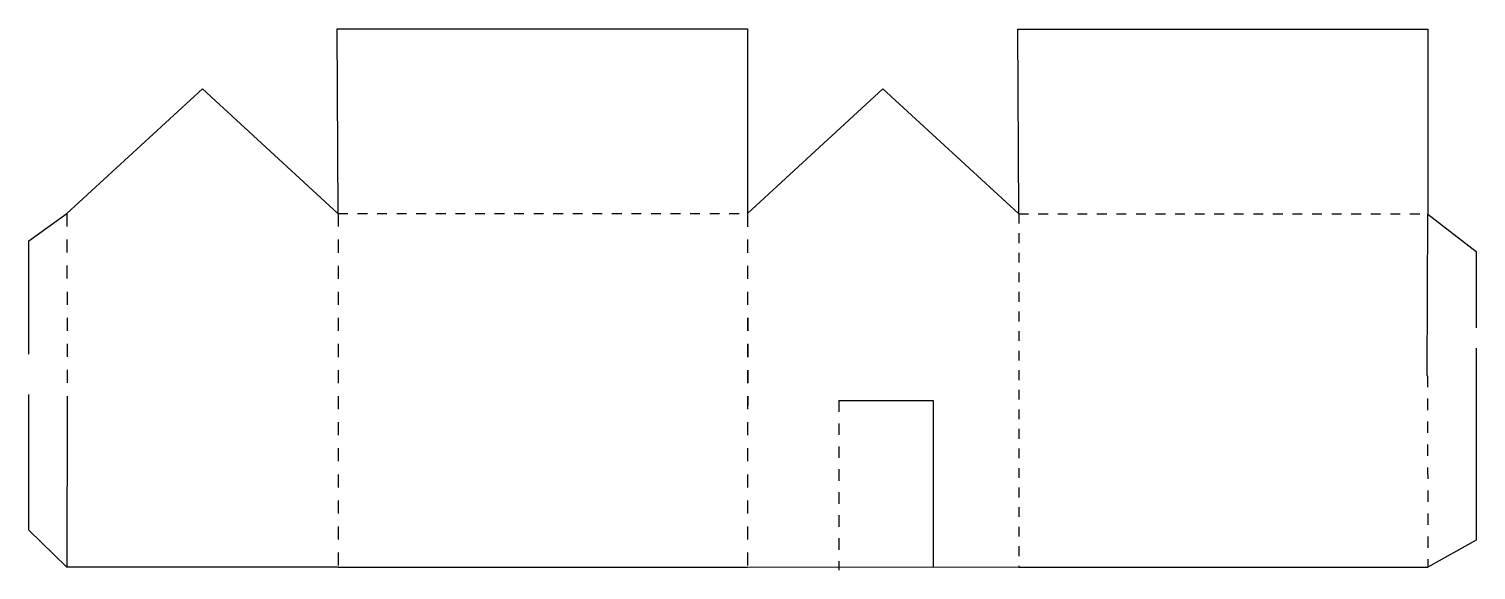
# Model space of a CAD drawing. Extents: x 6 to 273, y 109 to 209.
import ezdxf

# ---------------------------------------------------------------- set-up
doc = ezdxf.new("R2010")
doc.units = 0
doc.layers.add('Layer_1', color=7, linetype='CONTINUOUS')

msp = doc.modelspace()

# ---------------------------------------------------------------- linework, layer by layer
at = {"layer": 'Layer_1', "color": 7}
for points in [[(63.276349, 174.965001), (63.092974, 208.997021), (138.70399, 208.997021), (138.70399, 174.965001)], [(188.69855, 174.930684), (188.51518, 208.962705), (264.12619, 208.962705), (264.12619, 174.930684)], [(13.281783, 174.999317), (38.261906, 197.987469), (63.242026, 174.999317)], [(138.70399, 174.965001), (163.68411, 197.953154), (188.66423, 174.965001)], [(6.307657, 149.08239), (6.307657, 169.956494), (13.281783, 174.999317)], [(264.00804, 145.109329), (264.12619, 174.831828)], [(264.126186, 174.831828), (272.987423, 167.982631), (272.987423, 153.893473)], [(272.987423, 150.151556), (272.987423, 114.794301), (264.126186, 109.764432)], [(13.281783, 109.764432), (6.307657, 116.631248), (6.307657, 141.599151)], [(13.374814, 139.563444), (13.281794, 109.76443)], [(155.55086, 140.529999), (172.92338, 140.529999), (172.92338, 109.794)], [(63.276331, 109.79874), (13.281765, 109.76444)], [(63.276331, 109.79874), (138.70399, 109.79876)], [(188.69854, 109.76441), (138.70396, 109.73021)], [(188.69854, 109.76441), (264.12619, 109.76443)]]:
    msp.add_lwpolyline(points, dxfattribs=at)
for points in [[(13.2922, 174.9889), (13.2922, 174.9889), (13.2943, 174.0927), (13.2978, 172.5853)], [(63.2763, 174.965), (63.2763, 174.965), (63.9162, 174.965), (65.078, 174.965)], [(63.2763, 174.965), (63.2763, 174.965), (63.2763, 174.0969), (63.2763, 172.5611)], [(66.8808, 174.965), (67.4279, 174.965), (68.0306, 174.965), (68.6839, 174.965)], [(70.4868, 174.965), (71.0601, 174.965), (71.6616, 174.965), (72.2891, 174.965)], [(74.0907, 174.965), (74.6745, 174.965), (75.2761, 174.965), (75.8943, 174.965)], [(77.6968, 174.965), (78.2855, 174.965), (78.8866, 174.965), (79.4991, 174.965)], [(81.3015, 174.965), (81.8939, 174.965), (82.4953, 174.965), (83.1049, 174.965)], [(84.9071, 174.965), (85.5016, 174.965), (86.1026, 174.965), (86.7094, 174.965)], [(88.5115, 174.965), (89.1077, 174.965), (89.7085, 174.965), (90.3134, 174.965)], [(92.1154, 174.965), (92.7132, 174.965), (93.3142, 174.965), (93.9177, 174.965)], [(95.7205, 174.965), (96.3199, 174.965), (96.9211, 174.965), (97.5235, 174.965)], [(99.3263, 174.965), (99.9265, 174.965), (100.527, 174.965), (101.128, 174.965)], [(102.93, 174.965), (103.532, 174.965), (104.133, 174.965), (104.733, 174.965)], [(106.535, 174.965), (107.139, 174.965), (107.74, 174.965), (108.339, 174.965)], [(110.142, 174.965), (110.747, 174.965), (111.348, 174.965), (111.945, 174.965)], [(113.747, 174.965), (114.353, 174.965), (114.954, 174.965), (115.549, 174.965)], [(117.352, 174.965), (117.96, 174.965), (118.561, 174.965), (119.154, 174.965)], [(120.957, 174.965), (121.568, 174.965), (122.169, 174.965), (122.76, 174.965)], [(124.562, 174.965), (125.177, 174.965), (125.779, 174.965), (126.365, 174.965)], [(128.167, 174.965), (128.79, 174.965), (129.391, 174.965), (129.969, 174.965)], [(131.772, 174.965), (132.411, 174.965), (133.013, 174.965), (133.575, 174.965)], [(135.378, 174.965), (136.084, 174.965), (136.688, 174.965), (137.181, 174.965)], [(138.704, 174.965), (138.704, 174.965), (138.704, 174.0969), (138.704, 172.5611)], [(138.714, 174.9546), (138.714, 174.9546), (138.716, 174.0583), (138.72, 172.551)], [(188.699, 174.9307), (188.699, 174.9307), (189.338, 174.9307), (190.5, 174.9307)], [(188.699, 174.9307), (188.699, 174.9307), (188.699, 174.2873), (188.699, 173.1283)], [(192.303, 174.9307), (192.85, 174.9307), (193.453, 174.9307), (194.106, 174.9307)], [(195.909, 174.9307), (196.482, 174.9307), (197.084, 174.9307), (197.711, 174.9307)], [(199.513, 174.9307), (200.097, 174.9307), (200.698, 174.9307), (201.316, 174.9307)], [(203.119, 174.9307), (203.708, 174.9307), (204.309, 174.9307), (204.921, 174.9307)], [(206.724, 174.9307), (207.316, 174.9307), (207.918, 174.9307), (208.527, 174.9307)], [(210.329, 174.9307), (210.924, 174.9307), (211.525, 174.9307), (212.132, 174.9307)], [(213.934, 174.9307), (214.53, 174.9307), (215.131, 174.9307), (215.736, 174.9307)], [(217.538, 174.9307), (218.135, 174.9307), (218.736, 174.9307), (219.34, 174.9307)], [(221.143, 174.9307), (221.742, 174.9307), (222.343, 174.9307), (222.946, 174.9307)], [(224.749, 174.9307), (225.349, 174.9307), (225.949, 174.9307), (226.55, 174.9307)], [(228.353, 174.9307), (228.954, 174.9307), (229.555, 174.9307), (230.155, 174.9307)], [(231.958, 174.9307), (232.561, 174.9307), (233.162, 174.9307), (233.761, 174.9307)], [(235.564, 174.9307), (236.169, 174.9307), (236.77, 174.9307), (237.367, 174.9307)], [(239.169, 174.9307), (239.775, 174.9307), (240.376, 174.9307), (240.972, 174.9307)], [(242.774, 174.9307), (243.382, 174.9307), (243.983, 174.9307), (244.576, 174.9307)], [(246.379, 174.9307), (246.99, 174.9307), (247.592, 174.9307), (248.182, 174.9307)], [(249.984, 174.9307), (250.599, 174.9307), (251.201, 174.9307), (251.787, 174.9307)], [(253.59, 174.9307), (254.212, 174.9307), (254.813, 174.9307), (255.391, 174.9307)], [(257.194, 174.9307), (257.833, 174.9307), (258.435, 174.9307), (258.997, 174.9307)], [(260.801, 174.9307), (261.506, 174.9307), (262.111, 174.9307), (262.603, 174.9307)], [(188.699, 171.3266), (188.699, 170.7788), (188.699, 170.1761), (188.699, 169.5237)], [(13.3034, 170.1828), (13.3051, 169.4429), (13.307, 168.6373), (13.309, 167.7803)], [(63.2763, 170.1576), (63.2763, 169.4252), (63.2763, 168.6214), (63.2763, 167.7548)], [(138.704, 170.1576), (138.704, 169.4252), (138.704, 168.6214), (138.704, 167.7548)], [(138.726, 170.1485), (138.727, 169.4086), (138.729, 168.603), (138.731, 167.746)], [(13.3146, 165.3772), (13.3164, 164.5998), (13.3183, 163.796), (13.3202, 162.9738)], [(63.2763, 165.3505), (63.2763, 164.5827), (63.2763, 163.7802), (63.2763, 162.9475)], [(138.704, 165.3505), (138.704, 164.5827), (138.704, 163.7802), (138.704, 162.9475)], [(138.737, 165.3429), (138.739, 164.5655), (138.741, 163.7617), (138.742, 162.9395)], [(188.699, 167.7212), (188.699, 167.1473), (188.699, 166.5458), (188.699, 165.9193)], [(188.699, 164.1164), (188.699, 163.5324), (188.699, 162.9312), (188.699, 162.3145)], [(13.3258, 160.5697), (13.3277, 159.7755), (13.3296, 158.9722), (13.3314, 158.1664)], [(63.2763, 160.5451), (63.2763, 159.7637), (63.2763, 158.9618), (63.2763, 158.1424)], [(138.704, 160.5451), (138.704, 159.7637), (138.704, 158.9618), (138.704, 158.1424)], [(138.748, 160.5353), (138.75, 159.7412), (138.752, 158.9379), (138.754, 158.1321)], [(188.699, 160.5114), (188.699, 159.9215), (188.699, 159.32), (188.699, 158.708)], [(13.337, 155.7633), (13.3389, 154.9555), (13.3408, 154.1518), (13.3427, 153.3592)], [(63.2763, 155.7385), (63.2763, 154.949), (63.2763, 154.1468), (63.2763, 153.3344)], [(138.704, 155.7385), (138.704, 154.949), (138.704, 154.1468), (138.704, 153.3344)], [(138.759, 155.729), (138.761, 154.9211), (138.763, 154.1175), (138.765, 153.3249)], [(188.699, 156.906), (188.699, 156.3127), (188.699, 155.7113), (188.699, 155.1028)], [(188.699, 153.3003), (188.699, 152.7047), (188.699, 152.1036), (188.699, 151.4979)], [(13.3483, 150.9548), (13.3502, 150.1296), (13.3521, 149.3254), (13.3539, 148.5509)], [(63.2763, 150.9318), (63.2763, 150.1372), (63.2763, 149.3353), (63.2763, 148.5281)], [(138.704, 150.9318), (138.704, 150.1372), (138.704, 149.3353), (138.704, 148.5281)], [(138.77, 150.9205), (138.772, 150.0953), (138.774, 149.2911), (138.776, 148.5166)], [(188.699, 149.6963), (188.699, 149.0989), (188.699, 148.498), (188.699, 147.8945)], [(13.3595, 146.1471), (13.3615, 145.2807), (13.3634, 144.4741), (13.3651, 143.7434)], [(63.2763, 146.1242), (63.2763, 145.3254), (63.2763, 144.5236), (63.2763, 143.7207)], [(138.704, 146.1242), (138.704, 145.3254), (138.704, 144.5236), (138.704, 143.7207)], [(138.782, 146.1128), (138.784, 145.2464), (138.786, 144.4397), (138.787, 143.7091)], [(188.699, 146.0919), (188.699, 145.4926), (188.699, 144.8917), (188.699, 144.2898)], [(264.008, 145.1093), (264.008, 145.1093), (264.011, 144.3261), (264.015, 142.9927)], [(13.3707, 141.341), (13.3733, 140.2149), (13.3748, 139.5634), (13.3748, 139.5634)], [(188.699, 142.4872), (188.699, 141.8859), (188.699, 141.2846), (188.699, 140.6839)], [(63.2763, 141.3169), (63.2763, 140.5143), (63.2763, 139.7126), (63.2763, 138.9137)], [(138.704, 141.3169), (138.704, 140.5143), (138.704, 139.7126), (138.704, 138.9137)], [(138.793, 141.3067), (138.795, 140.1805), (138.797, 139.5291), (138.797, 139.5291)], [(155.551, 140.53), (155.551, 140.53), (155.551, 139.7407), (155.551, 138.4129)], [(188.699, 138.881), (188.699, 138.2781), (188.699, 137.6768), (188.699, 137.078)], [(264.022, 140.8752), (264.024, 140.225), (264.027, 139.5157), (264.029, 138.7584)], [(63.2763, 136.5104), (63.2763, 135.7036), (63.2763, 134.9017), (63.2763, 134.1068)], [(138.704, 136.5105), (138.704, 135.7036), (138.704, 134.9017), (138.704, 134.1068)], [(155.551, 136.2966), (155.551, 135.6448), (155.551, 134.9351), (155.551, 134.1802)], [(264.036, 136.6416), (264.039, 135.9594), (264.041, 135.2517), (264.043, 134.5249)], [(188.699, 135.2749), (188.699, 134.6704), (188.699, 134.0694), (188.699, 133.4727)], [(63.2763, 131.7037), (63.2763, 130.8919), (63.2763, 130.0901), (63.2763, 129.3005)], [(138.704, 131.7037), (138.704, 130.8919), (138.704, 130.0901), (138.704, 129.3005)], [(155.551, 132.0627), (155.551, 131.3782), (155.551, 130.6703), (155.551, 129.9462)], [(188.699, 131.6703), (188.699, 131.0637), (188.699, 130.4626), (188.699, 129.868)], [(264.05, 132.4078), (264.053, 131.7119), (264.055, 131.0048), (264.058, 130.2914)], [(188.699, 128.0663), (188.699, 127.4567), (188.699, 126.8555), (188.699, 126.2637)], [(264.065, 128.1742), (264.067, 127.4685), (264.069, 126.7613), (264.072, 126.057)], [(63.2763, 126.8972), (63.2763, 126.0779), (63.2763, 125.2756), (63.2763, 124.4932)], [(138.704, 126.8972), (138.704, 126.0779), (138.704, 125.2756), (138.704, 124.4932)], [(155.551, 127.8299), (155.551, 127.1305), (155.551, 126.4229), (155.551, 125.7131)], [(155.551, 123.5963), (155.551, 122.8855), (155.551, 122.1783), (155.551, 121.4806)], [(188.699, 124.4616), (188.699, 123.848), (188.699, 123.2466), (188.699, 122.6589)], [(264.079, 123.9415), (264.081, 123.2264), (264.084, 122.5193), (264.086, 121.8251)], [(63.2763, 122.0896), (63.2763, 121.258), (63.2763, 120.4557), (63.2763, 119.6869)], [(138.704, 122.0896), (138.704, 121.258), (138.704, 120.4557), (138.704, 119.6869)], [(188.699, 120.8554), (188.699, 120.2348), (188.699, 119.633), (188.699, 119.0519)], [(155.551, 119.3634), (155.551, 118.6368), (155.551, 117.9285), (155.551, 117.246)], [(264.093, 119.7089), (264.095, 118.9794), (264.098, 118.2717), (264.1, 117.5926)], [(63.2763, 117.2832), (63.2763, 116.4198), (63.2763, 115.616), (63.2763, 114.88)], [(138.704, 117.2833), (138.704, 116.4198), (138.704, 115.616), (138.704, 114.88)], [(155.551, 115.129), (155.551, 114.368), (155.551, 113.658), (155.551, 113.013)], [(188.699, 117.249), (188.699, 116.6149), (188.699, 116.0129), (188.699, 115.446)], [(264.107, 115.475), (264.11, 114.709), (264.112, 114), (264.114, 113.36)], [(63.2763, 112.477), (63.2763, 111.3), (63.2763, 110.473), (63.2763, 110.073)], [(138.704, 112.477), (138.704, 111.3), (138.704, 110.473), (138.704, 110.073)], [(188.699, 113.643), (188.699, 112.96), (188.699, 112.357), (188.699, 111.841)], [(155.551, 110.897), (155.551, 109.861), (155.551, 109.259), (155.551, 109.259)], [(188.699, 110.04), (188.699, 109.859), (188.699, 109.764), (188.699, 109.764)], [(264.121, 111.242), (264.124, 110.301), (264.126, 109.764), (264.126, 109.764)]]:
    msp.add_open_spline(points, degree=3, dxfattribs=at)

doc.saveas('drawing.dxf')
